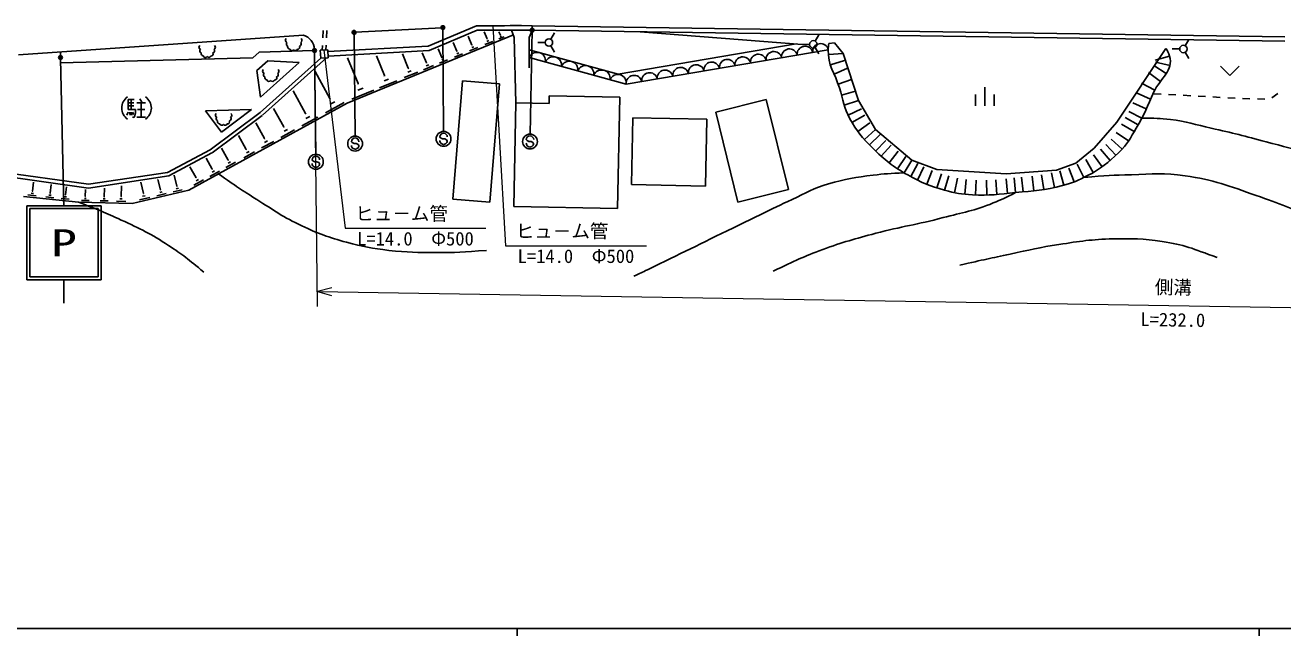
# Model space of a CAD drawing. Units: millimetres, scale not verified. Extents: x 40000 to 680000, y 20000 to 380000.
# Drawn here: x 201648 to 371208, y 204000 to 286349 of the extents above; entities that cross this region are included whole.
import ezdxf
from ezdxf.enums import TextEntityAlignment as Align

# ---------------------------------------------------------------- set-up
doc = ezdxf.new("R2010")
doc.units = ezdxf.units.MM
doc.header["$LTSCALE"] = 1000
doc.header["$PDMODE"] = 32
doc.header["$PDSIZE"] = 500
for name, color, linetype, lineweight in [('M-BGD', 7, 'Continuous', 25), ('M-STR-HTXT', 7, 'Continuous', 13), ('M-STR-STRC', 7, 'Continuous', 25), ('M-TTL-BAND', 7, 'Continuous', 25)]:
    doc.layers.add(name, color=color, linetype=linetype, lineweight=lineweight)
doc.styles.add('@ＭＳ ゴシック', font='')
doc.styles.add('ＭＳ ゴシック', font='')
doc.styles.get('@ＭＳ ゴシック').set_extended_font_data('@MS Gothic')
doc.styles.get('ＭＳ ゴシック').set_extended_font_data('MS Gothic')

msp = doc.modelspace()

# ---------------------------------------------------------------- linework, layer by layer
at = {"layer": 'M-BGD'}
for p, q in [((200766, 282362), (239156, 284989)), ((241806, 285623), (241760, 284624)), ((242306, 285629), (242261, 284630)), ((245064, 275838), (267468, 285036)), ((257822, 286009), (246138, 285385)), ((262481, 286265), (255962, 283507)), ((262604, 285665), (256099, 282913)), ((261888, 283666), (261390, 284880)), ((263923, 284487), (263533, 285437)), ((264954, 286349), (264978, 286274)), ((265712, 284996), (265528, 285444)), ((265690, 284987), (265734, 285005)), ((267597, 284703), (267217, 285681)), ((268545, 285685), (269846, 285659)), ((268550, 286285), (270006, 286256)), ((269597, 284664), (269940, 285517)), ((269998, 285806), (270006, 286256)), ((371495, 284772), (270006, 286256)), ((371481, 284172), (270146, 285654)), ((272512, 284442), (273012, 285308)), ((306413, 283760), (284570, 285443)), ((308163, 284193), (308663, 285059)), ((241715, 283625), (241686, 282993)), ((242216, 283631), (242188, 283020)), ((255962, 283507), (242450, 282784)), ((257831, 281988), (257346, 283169)), ((259854, 282825), (259362, 284022)), ((261560, 282881), (262674, 283338)), ((261853, 283652), (261923, 283681)), ((261863, 283331), (262142, 283445)), ((263602, 283719), (264691, 284166)), ((263889, 284473), (263957, 284501)), ((263898, 284159), (264171, 284271)), ((265505, 284501), (266207, 284789)), ((265696, 284784), (265872, 284856)), ((267793, 275890), (267597, 284703)), ((269597, 284664), (269606, 280584)), ((271762, 284009), (270762, 284009)), ((272512, 283576), (273012, 282710)), ((305602, 283823), (281585, 279735)), ((307413, 283760), (306413, 283760)), ((308163, 283327), (308663, 282461)), ((310752, 283957), (309992, 283869)), ((311927, 282512), (310752, 283957)), ((355425, 283213), (348843, 273270)), ((358048, 283566), (358548, 284432)), ((206395, 282747), (206436, 281247)), ((206436, 281247), (232327, 281948)), ((232327, 281948), (233192, 282722)), ((232881, 280213), (234371, 281547)), ((233192, 282722), (240518, 282920)), ((241497, 281882), (233312, 274562)), ((242294, 281924), (233645, 274189)), ((234371, 281547), (238607, 281310)), ((242436, 283034), (241438, 282980)), ((241438, 282980), (241497, 281882)), ((242495, 281935), (241497, 281882)), ((242436, 283034), (242495, 281935)), ((256099, 282913), (242482, 282185)), ((246555, 278464), (245121, 281956)), ((250096, 279545), (249009, 282193)), ((253298, 280547), (252503, 282484)), ((255743, 281288), (255193, 282628)), ((257509, 281218), (258601, 281666)), ((257797, 281974), (257865, 282002)), ((257807, 281659), (258080, 281771)), ((259529, 282047), (260632, 282500)), ((259820, 282811), (259889, 282839)), ((259830, 282492), (260105, 282606)), ((281585, 279735), (269601, 283006)), ((282679, 278400), (269603, 281969)), ((309923, 283037), (282679, 278400)), ((309932, 282370), (311927, 282512)), ((310205, 280997), (312110, 281604)), ((313987, 276170), (311927, 282512)), ((355917, 282187), (353994, 281638)), ((357298, 283133), (356298, 283133)), ((358048, 282700), (358548, 281834)), ((233390, 276644), (232881, 280213)), ((238607, 281310), (233390, 276644)), ((242728, 276475), (240738, 280097)), ((252764, 279269), (254575, 280013)), ((253242, 280524), (253355, 280570)), ((253258, 280001), (253710, 280187)), ((255342, 280328), (256703, 280887)), ((255701, 281270), (255786, 281305)), ((255713, 280878), (256053, 281017)), ((310699, 279747), (312534, 280541)), ((354712, 278766), (353109, 279962)), ((355497, 279830), (353819, 280919)), ((355997, 280921), (354044, 281351)), ((362810, 280831), (364060, 279581)), ((365310, 280831), (364060, 279581)), ((246462, 278426), (246649, 278502)), ((249404, 277890), (251751, 278853)), ((250022, 279515), (250169, 279575)), ((250043, 278838), (250630, 279079)), ((260605, 278839), (259327, 262890)), ((265589, 278440), (260605, 278839)), ((265589, 278440), (264311, 262491)), ((311256, 278393), (313055, 279039)), ((353938, 277580), (352169, 278513)), ((217126, 276397), (217375, 275976)), ((239451, 274437), (237784, 277471)), ((242649, 276432), (242806, 276518)), ((245676, 276359), (248660, 277584)), ((246489, 277565), (247235, 277871)), ((272312, 276802), (272292, 275802)), ((281810, 276616), (272312, 276802)), ((281810, 276616), (281517, 261619)), ((311702, 276926), (313575, 277438)), ((329783, 275480), (329783, 276980)), ((331033, 275480), (331033, 277980)), ((332283, 275480), (332283, 276980)), ((353382, 276355), (351552, 277161)), ((353792, 277105), (354791, 277050)), ((355789, 276996), (356788, 276941)), ((357786, 276887), (358785, 276832)), ((359783, 276777), (360782, 276723)), ((361780, 276668), (362779, 276614)), ((363777, 276559), (364776, 276504)), ((365774, 276453), (366774, 276422)), ((367774, 276391), (368773, 276361)), ((369705, 276558), (370524, 277131)), ((215528, 274965), (215528, 276304)), ((215528, 276304), (216364, 276304)), ((215528, 275888), (216285, 275888)), ((215528, 275468), (216281, 275468)), ((216539, 274965), (215528, 274965)), ((215953, 276304), (215953, 274965)), ((216539, 274530), (216539, 274965)), ((216710, 275888), (217883, 275888)), ((216710, 275888), (217874, 275888)), ((216793, 274965), (217791, 274965)), ((217288, 275888), (217288, 273958)), ((223701, 264099), (245064, 275838)), ((225952, 274813), (232163, 274953)), ((228098, 271929), (225952, 274813)), ((232163, 274953), (228098, 271929)), ((236531, 272622), (235152, 275131)), ((242162, 274528), (244675, 275909)), ((242759, 275674), (243387, 276019)), ((267793, 275890), (267520, 261892)), ((272292, 275802), (267793, 275890)), ((294745, 274630), (301541, 276309)), ((301541, 276309), (304539, 264173)), ((312078, 275575), (313987, 276170)), ((312595, 274230), (314404, 275082)), ((316279, 272265), (313987, 276170)), ((352196, 273796), (350422, 274720)), ((352803, 275048), (350984, 275879)), ((215532, 274627), (215364, 274213)), ((215699, 274630), (215786, 274213)), ((215951, 274627), (216035, 274215)), ((216119, 274627), (216286, 274292)), ((216124, 273962), (216281, 273875)), ((216281, 273875), (216456, 274115)), ((216456, 274115), (216539, 274530)), ((216706, 273958), (217870, 273958)), ((233312, 274562), (226581, 269554)), ((233610, 274161), (226879, 269153)), ((233901, 271049), (232738, 273166)), ((238967, 272772), (241116, 273953)), ((239383, 274400), (239518, 274474)), ((239477, 273752), (240014, 274048)), ((283379, 264855), (283555, 273853)), ((283555, 273853), (293553, 273658)), ((293377, 264659), (293553, 273658)), ((294745, 274630), (297743, 262495)), ((313122, 273233), (314856, 274230)), ((313917, 271998), (315534, 273176)), ((348843, 273270), (345778, 269739)), ((351163, 271991), (349442, 273009)), ((351703, 272900), (349971, 273900)), ((231453, 269596), (230432, 271454)), ((236120, 271208), (237944, 272211)), ((236474, 272590), (236588, 272653)), ((236553, 272040), (237009, 272291)), ((314793, 270927), (316279, 272265)), ((315486, 270194), (316915, 271594)), ((321169, 268151), (316279, 272265)), ((350418, 270757), (348747, 271857)), ((229005, 268151), (228117, 269766)), ((231407, 269571), (231499, 269621)), ((233534, 269787), (235162, 270682)), ((233850, 271021), (233952, 271077)), ((233921, 270530), (234328, 270754)), ((316310, 269374), (317701, 270811)), ((317058, 268674), (318395, 270162)), ((345778, 269739), (343301, 267756)), ((347949, 268119), (346641, 269631)), ((348701, 268799), (347336, 270261)), ((349550, 269634), (348076, 270986)), ((186910, 268166), (210175, 264893)), ((220857, 266493), (226581, 269554)), ((221017, 266012), (226817, 269113)), ((226847, 266945), (226037, 268418)), ((228964, 268128), (229046, 268173)), ((229021, 267734), (229348, 267913)), ((231123, 268463), (232586, 269267)), ((231471, 269130), (231837, 269331)), ((318131, 267777), (319351, 269362)), ((319277, 266969), (320366, 268647)), ((320151, 266430), (321169, 268151)), ((324564, 266903), (321169, 268151)), ((345646, 266481), (344651, 268216)), ((346861, 267256), (345698, 268884)), ((186862, 267668), (210177, 264387)), ((210175, 264893), (220857, 266493)), ((224686, 265765), (223867, 267255)), ((226559, 265954), (227837, 266657)), ((226807, 266923), (226887, 266967)), ((226862, 266538), (227182, 266713)), ((228710, 267137), (230019, 267856)), ((321032, 265927), (321993, 267680)), ((321943, 265451), (322824, 267246)), ((323218, 264887), (323950, 266748)), ((333886, 266279), (324564, 266903)), ((324564, 264413), (325174, 266317)), ((340700, 266779), (333886, 266279)), ((340431, 264460), (340009, 266415)), ((343301, 267756), (340700, 266779)), ((341681, 264759), (341158, 266690)), ((343092, 265217), (342356, 267076)), ((344391, 265814), (343492, 267600)), ((202639, 263969), (202766, 265178)), ((205031, 263699), (205153, 264852)), ((207100, 263462), (207216, 264561)), ((210177, 264387), (221017, 266012)), ((214592, 263225), (214626, 264697)), ((217582, 263657), (217224, 265191)), ((219877, 264143), (219550, 265540)), ((222087, 264621), (221736, 266123)), ((222049, 264612), (222125, 264629)), ((224396, 264766), (225686, 265475)), ((224646, 265743), (224726, 265788)), ((224702, 265354), (225025, 265531)), ((283379, 264855), (293377, 264659)), ((325601, 264096), (326161, 266016)), ((326943, 263759), (327335, 265720)), ((328320, 263561), (328513, 265552)), ((329759, 263460), (329851, 265457)), ((331283, 263440), (331235, 265439)), ((332662, 263517), (332497, 265511)), ((334095, 263657), (333889, 265647)), ((335180, 263768), (334984, 265759)), ((336178, 263864), (335987, 265855)), ((337638, 264012), (337413, 265999)), ((339002, 264194), (338691, 266169)), ((201420, 263265), (208819, 262486)), ((202003, 263455), (203153, 263333)), ((202464, 263697), (202752, 263666)), ((202603, 263973), (202675, 263965)), ((204416, 263200), (205529, 263083)), ((204863, 263435), (205141, 263406)), ((204997, 263702), (205066, 263695)), ((206505, 262981), (207582, 262867)), ((206937, 263207), (207206, 263179)), ((207066, 263466), (207134, 263459)), ((209628, 262972), (209883, 262966)), ((209729, 263224), (209793, 263223)), ((209761, 263224), (209784, 264192)), ((212163, 262924), (212428, 262918)), ((212268, 263187), (212335, 263185)), ((212301, 263186), (212329, 264369)), ((214430, 262918), (214741, 262911)), ((214553, 263226), (214631, 263224)), ((216079, 262319), (223701, 264099)), ((217051, 262803), (218436, 263126)), ((217490, 263270), (217836, 263351)), ((217539, 263647), (217625, 263667)), ((219382, 263347), (220673, 263648)), ((219791, 263783), (220113, 263858)), ((219836, 264134), (219917, 264152)), ((221621, 263870), (222838, 264154)), ((222006, 264281), (222310, 264352)), ((264311, 262491), (259327, 262890)), ((297743, 262495), (304539, 264173)), ((208819, 262486), (216079, 262319)), ((209240, 262726), (210259, 262703)), ((211759, 262668), (212819, 262644)), ((213956, 262618), (215200, 262589)), ((281517, 261619), (267520, 261892))]:
    msp.add_line(p, q, dxfattribs=at)
for centre in [(272262, 284009), (307913, 283760), (357798, 283133)]:
    msp.add_circle(centre, 500, dxfattribs=at)
for centre, radius, start, end in [((238581, 282982), 2088, 2.54551, 74.026), ((275409, -2709707), 2996000, 90.13118, 90.24724), ((275409, -2709707), 2995400, 90.13131, 90.24494), ((225377, 283378), 300, 131.69646, 250.31174), ((226992, 283366), 300, 295.5816, 51.83622), ((237050, 284305), 300, 131.69646, 250.31174), ((237163, 283812), 300, 135.42173, 248.97879), ((237336, 283427), 300, 159.44719, 269.02338), ((238375, 283404), 300, 265.11616, 25.19228), ((238572, 283823), 300, 284.47614, 41.84201), ((238666, 284293), 300, 295.5816, 51.83622), ((306790, 282440), 1065, 13.04559, 186.27419), ((308885, 282796), 1065, 13.04559, 186.27419), ((225489, 282885), 300, 135.42173, 248.97879), ((225662, 282500), 300, 159.44719, 269.02338), ((225943, 282290), 300, 197.56364, 321.14954), ((226402, 282301), 300, 221.4806, 335.92433), ((226701, 282477), 300, 265.11616, 25.19228), ((226898, 282896), 300, 284.47614, 41.84201), ((237617, 283217), 300, 197.56364, 321.14954), ((238076, 283228), 300, 221.4806, 335.92433), ((270659, 281547), 1137, 351.27446, 158.18834), ((272838, 280952), 1137, 351.27446, 158.18834), ((275018, 280357), 1137, 351.27446, 158.18834), ((296312, 280656), 1065, 13.04559, 186.27419), ((298407, 281013), 1065, 13.04559, 186.27419), ((300503, 281370), 1065, 13.04559, 186.27419), ((302598, 281726), 1065, 13.04559, 186.27419), ((304694, 282083), 1065, 13.04559, 186.27419), ((233954, 280144), 300, 131.69646, 250.31174), ((234067, 279651), 300, 135.42173, 248.97879), ((235475, 279661), 300, 284.47614, 41.84201), ((235569, 280132), 300, 295.5816, 51.83622), ((277197, 279762), 1137, 351.27446, 158.18834), ((279376, 279167), 1137, 351.27446, 158.18834), ((285833, 278873), 1065, 13.04559, 186.27419), ((287929, 279229), 1065, 13.04559, 186.27419), ((290025, 279586), 1065, 13.04559, 186.27419), ((292120, 279943), 1065, 13.04559, 186.27419), ((294216, 280299), 1065, 13.04559, 186.27419), ((234240, 279265), 300, 159.44719, 269.02338), ((234521, 279056), 300, 197.56364, 321.14954), ((234979, 279067), 300, 221.4806, 335.92433), ((235279, 279243), 300, 265.11616, 25.19228), ((281556, 278572), 1137, 351.27446, 158.18834), ((283738, 278516), 1065, 13.04559, 186.27419), ((216471, 275174), 1806, 123.85503, 236.14497), ((216858, 275174), 1806, 303.85503, 56.14497), ((227593, 274226), 300, 131.69646, 250.31174), ((227706, 273733), 300, 135.42173, 248.97879), ((227879, 273347), 300, 159.44719, 269.02338), ((228160, 273138), 300, 197.56364, 321.14954), ((228618, 273148), 300, 221.4806, 335.92433), ((228918, 273325), 300, 265.11616, 25.19228), ((229114, 273743), 300, 284.47614, 41.84201), ((229208, 274214), 300, 295.5816, 51.83622)]:
    msp.add_arc(centre, radius, start, end, dxfattribs=at)
for points, knots in [([(355425, 283213), (355706, 282875), (355777, 282609), (355917, 282187), (356569, 280233), (354677, 279222), (353825, 277347), (352947, 275416), (352543, 274280), (351446, 272465), (350631, 271118), (350246, 270270), (349107, 269183), (347624, 267766), (346703, 267010), (344882, 266065), (343618, 265410), (342878, 265062), (341498, 264712), (339079, 264099), (337663, 264011), (335180, 263768), (332921, 263548), (331641, 263337), (329375, 263481), (327885, 263576), (327034, 263675), (325601, 264096), (323589, 264689), (322460, 265109), (320637, 266147), (318602, 267307), (317538, 268145), (315879, 269799), (314503, 271169), (313761, 272025), (312843, 273737), (312035, 275244), (311932, 276246), (311428, 277880), (310810, 279885), (309840, 280940), (309923, 283037), (309935, 283363), (309920, 283511), (309992, 283869)], [0, 0, 0, 0, 1, 1, 1, 2, 2, 2, 3, 3, 3, 4, 4, 4, 5, 5, 5, 6, 6, 6, 7, 7, 7, 8, 8, 8, 9, 9, 9, 10, 10, 10, 11, 11, 11, 12, 12, 12, 13, 13, 13, 14, 14, 14, 15, 15, 15, 15]), ([(408604, 252278), (404397, 254741), (403335, 255364), (399946, 257323), (396889, 259089), (395241, 260197), (392106, 261822), (389726, 263056), (388332, 263623), (385902, 264754), (383752, 265754), (382592, 266422), (380380, 267276), (376044, 268950), (373445, 269398), (368961, 270617), (366075, 271401), (364446, 271798), (361530, 272457), (359405, 272937), (358242, 273387), (356076, 273616), (354567, 273776), (353997, 273806), (352196, 273796)], [0, 0, 0, 0, 1, 1, 1, 2, 2, 2, 3, 3, 3, 4, 4, 4, 5, 5, 5, 6, 6, 6, 7, 7, 7, 8, 8, 8, 8]), ([(227712, 266303), (230139, 264599), (230813, 264135), (232861, 262840), (235184, 261372), (236451, 260466), (238935, 259292), (241210, 258217), (242555, 257738), (244979, 257067), (247168, 256461), (248437, 256252), (250693, 255984), (253168, 255691), (254575, 255694), (257067, 255684), (259724, 255673), (260648, 255748), (263863, 255984)], [0, 0, 0, 0, 1, 1, 1, 2, 2, 2, 3, 3, 3, 4, 4, 4, 5, 5, 5, 6, 6, 6, 6]), ([(320151, 266430), (318174, 266356), (317587, 266308), (315955, 266117), (313585, 265840), (312255, 265600), (309956, 264958), (307945, 264397), (306945, 263714), (305047, 262845), (301929, 261416), (300225, 260524), (297139, 259027), (292606, 256829), (290087, 255557), (285549, 253369), (284831, 253022), (284605, 252912), (283709, 252482)], [0, 0, 0, 0, 1, 1, 1, 2, 2, 2, 3, 3, 3, 4, 4, 4, 5, 5, 5, 6, 6, 6, 6]), ([(344391, 265814), (347433, 266065), (348288, 266127), (350792, 266185), (353615, 266252), (355225, 266459), (358019, 266049), (361873, 265484), (363953, 264675), (367631, 263390), (370789, 262287), (372544, 261605), (375574, 260186), (379326, 258428), (381803, 257990), (385050, 255414), (385819, 254803), (386153, 254584), (386959, 253778)], [0, 0, 0, 0, 1, 1, 1, 2, 2, 2, 3, 3, 3, 4, 4, 4, 5, 5, 5, 6, 6, 6, 6]), ([(335180, 263768), (333799, 263050), (333352, 262868), (332147, 262368), (329610, 261314), (328052, 261097), (325397, 260391), (321883, 259455), (319845, 259211), (316330, 258277), (313505, 257526), (311911, 257114), (309172, 256096), (306501, 255102), (305577, 254659), (302491, 253164)], [0, 0, 0, 0, 1, 1, 1, 2, 2, 2, 3, 3, 3, 4, 4, 4, 5, 5, 5, 5]), ([(208819, 262486), (211591, 261432), (212391, 261113), (214609, 260074), (217170, 258874), (218625, 258204), (220984, 256646), (222928, 255361), (223613, 254823), (225735, 253038)], [0, 0, 0, 0, 1, 1, 1, 2, 2, 2, 3, 3, 3, 3]), ([(327647, 253982), (330943, 254731), (331795, 254926), (334464, 255482), (337016, 256014), (338431, 256397), (341009, 256777), (343843, 257196), (345440, 257472), (348304, 257527), (350890, 257577), (352361, 257581), (354917, 257186), (357906, 256725), (359054, 256244), (362348, 255005)], [0, 0, 0, 0, 1, 1, 1, 2, 2, 2, 3, 3, 3, 4, 4, 4, 5, 5, 5, 5])]:
    msp.add_open_spline(points, degree=3, knots=knots, dxfattribs=at)
at = {"layer": 'M-STR-HTXT'}
for p, q in [((264716, 286273), (266408, 256613)), ((241937, 283007), (244770, 258967)), ((241069, 248428), (240708, 279495)), ((244770, 258967), (263770, 258967)), ((266408, 256613), (285408, 256613)), ((242985, 250914), (241045, 250428)), ((241045, 250428), (471770, 246655)), ((241045, 250428), (242969, 249879))]:
    msp.add_line(p, q, dxfattribs=at)
at = {"layer": 'M-STR-STRC'}
for p, q in [((245990, 285227), (246126, 271377)), ((257972, 285868), (258053, 272018)), ((269997, 285656), (269723, 271659)), ((206419, 281847), (206877, 262002)), ((240670, 282774), (240831, 268925)), ((245741, 270518), (245641, 270636)), ((245985, 270379), (245741, 270518)), ((246286, 270376), (245985, 270379)), ((246531, 270264), (246286, 270376)), ((246637, 270128), (246531, 270264)), ((257663, 271158), (257564, 271276)), ((257908, 271019), (257663, 271158)), ((258209, 271017), (257908, 271019)), ((258454, 270905), (258209, 271017)), ((258560, 270769), (258454, 270905)), ((269309, 270800), (269209, 270918)), ((269554, 270660), (269309, 270800)), ((269854, 270658), (269554, 270660)), ((270099, 270546), (269854, 270658)), ((270205, 270410), (270099, 270546)), ((240447, 268066), (240348, 268184)), ((240692, 267927), (240447, 268066)), ((240993, 267924), (240692, 267927)), ((241238, 267812), (240993, 267924)), ((241344, 267676), (241238, 267812)), ((211877, 262002), (201877, 262002)), ((201877, 262002), (201877, 252002)), ((211484, 261610), (202270, 261610)), ((202270, 261610), (202270, 252395)), ((211483, 252395), (211484, 261610)), ((211876, 252003), (211877, 262002)), ((211877, 252002), (201877, 252002)), ((211483, 252395), (202270, 252395)), ((206877, 252002), (206877, 248860))]:
    msp.add_line(p, q, dxfattribs=at)
for centre, radius in [((245988, 285377), 150), ((245988, 285377), 120), ((245988, 285377), 90), ((245988, 285377), 60), ((245988, 285377), 30), ((257971, 286017), 150), ((257971, 286017), 120), ((257971, 286017), 90), ((257971, 286017), 60), ((257971, 286017), 30), ((269996, 285656), 150), ((269996, 285656), 120), ((269996, 285656), 90), ((269996, 285656), 60), ((269996, 285656), 30), ((206416, 281997), 150), ((206416, 281997), 120), ((206416, 281997), 90), ((206416, 281997), 60), ((206416, 281997), 30), ((240668, 282924), 150), ((240668, 282924), 120), ((240668, 282924), 90), ((240668, 282924), 60), ((240668, 282924), 30), ((246136, 270377), 1000), ((258059, 271018), 1000), ((269704, 270659), 1000), ((240842, 267925), 1000)]:
    msp.add_circle(centre, radius, dxfattribs=at)
for centre, start, end in [((258064, 271272), 359.55488, 179.55488), ((269709, 270914), 359.55488, 179.55488), ((246137, 270132), 179.55488, 359.55488), ((246141, 270632), 359.55488, 179.55488), ((258060, 270772), 179.55488, 359.55488), ((269705, 270414), 179.55488, 359.55488), ((240848, 268180), 359.55488, 179.55488), ((240844, 267680), 179.55488, 359.55488)]:
    msp.add_arc(centre, 500, start, end, dxfattribs=at)
for p in [(245988, 285377), (257971, 286017), (269996, 285656), (240668, 282924), (206416, 281997)]:
    msp.add_point(p, dxfattribs=at)
at = {"layer": 'M-TTL-BAND'}
for p, q in [((40000, 205000), (579000, 205000)), ((268000, 205000), (268000, 204000)), ((368000, 205000), (368000, 204000))]:
    msp.add_line(p, q, dxfattribs=at)

# ---------------------------------------------------------------- texts
at = {"layer": 'M-STR-HTXT', "style": 'ＭＳ ゴシック'}
for p in [(246145, 259467), (267783, 257113)]:
    msp.add_text('ヒュ－ム管', height=1833, dxfattribs=at).set_placement(p, align=Align.BOTTOM_LEFT)
for p in [(254270, 258467), (275908, 256113)]:
    msp.add_text('L=14.0\u3000Φ500', height=1833, dxfattribs=at).set_placement(p, align=Align.TOP_CENTER)
msp.add_text('側溝', height=1833, rotation=359.063, dxfattribs=at).set_placement((356424, 249541), align=Align.BOTTOM_CENTER)
at = {"layer": 'M-STR-HTXT', "style": '@ＭＳ ゴシック'}
msp.add_text('L=232.0', height=1833, rotation=359.063, dxfattribs=at).set_placement((356391, 247542), align=Align.TOP_CENTER)
at = {"layer": 'M-STR-STRC', "style": 'ＭＳ ゴシック', "width": 1.4}
msp.add_text('P', height=3666, dxfattribs=at).set_placement((206877, 257002), align=Align.MIDDLE_CENTER)

doc.saveas('drawing.dxf')
